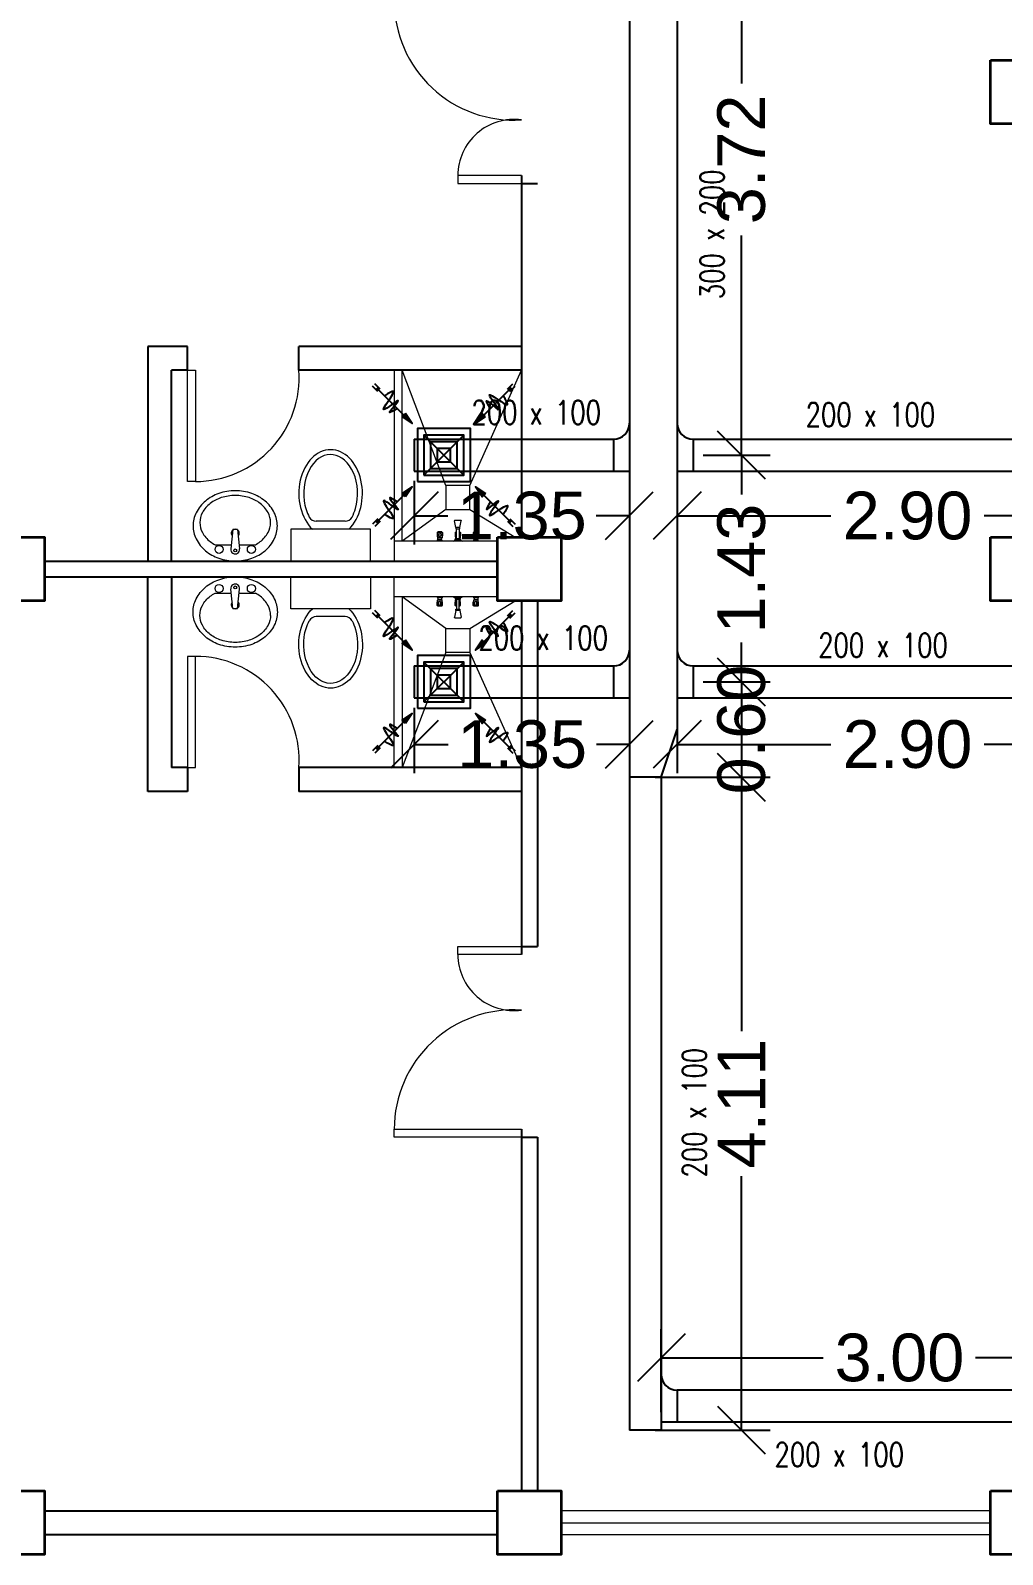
# Model space of a CAD drawing. Header units: millimetres. Extents: x 3 to 434, y 1 to 233.
# Drawn here: x 259.25 to 265.36, y 98.31 to 107.9 of the extents above; entities that cross this region are included whole.
import ezdxf

# ---------------------------------------------------------------- set-up
doc = ezdxf.new("R2010")
doc.units = ezdxf.units.MM
doc.header["$MEASUREMENT"] = 0
for name, color, linetype in [('AIR', 7, 'Continuous'), ('AIR-00', 8, 'Continuous'), ('AIR-03', 30, 'Continuous'), ('dimen', 7, 'Continuous'), ('ducting label', 7, 'Continuous'), ('exhaust', 1, 'Continuous')]:
    doc.layers.add(name, color=color, linetype=linetype)
doc.styles.add('Arch-Dim', font='simplex.shx', dxfattribs={"width": 0.75})
doc.styles.get("Standard").update_dxf_attribs({"font": 'arial.ttf'})
doc.dimstyles.new('Copy of dimension', dxfattribs={"dimtxt": 0.3, "dimasz": 0.3, "dimexe": 0.18, "dimexo": 0.0625, "dimgap": 0.09, "dimtad": 0, "dimzin": 0, "dimdsep": 46, "dimtxsty": 'Standard', "dimblk": 'OBLIQUE', "dimcen": 0.09, "dimclrd": 256, "dimclre": 256, "dimclrt": 256, "dimadec": 0, "dimazin": 0, "dimtfac": 1, "dimtofl": 0, "dimtmove": 0, "dimatfit": 3, "dimldrblk": 'OBLIQUE', "dimfxl": 1, "dimtolj": 1, "dimtzin": 0, "dimarcsym": 0})

# ---------------------------------------------------------------- blocks, each defined once
blk = doc.blocks.new('GRILL-C-IN')
at = {"layer": 'AIR-00', "ltscale": 3}
for p, q in [((-0.623, 0.601), (-0.674, 0.651)), ((-0.601, 0.623), (-0.651, 0.674)), ((-0.637, 0.637), (-0.3, 0.3)), ((0.637, 0.637), (0.3, 0.3)), ((0.601, 0.623), (0.651, 0.674)), ((0.623, 0.601), (0.674, 0.651)), ((-0.637, -0.637), (-0.3, -0.3)), ((0.637, -0.637), (0.3, -0.3)), ((-0.623, -0.601), (-0.674, -0.651)), ((-0.601, -0.623), (-0.651, -0.674)), ((0.601, -0.623), (0.651, -0.674)), ((0.623, -0.601), (0.674, -0.651))]:
    blk.add_line(p, q, dxfattribs=at)
at = {"layer": 'AIR-00', "color": 50}
for p, q in [((-0.188, 0.187), (0.187, -0.188)), ((0.187, 0.187), (-0.188, -0.188))]:
    blk.add_line(p, q, dxfattribs=at)
at = {"layer": 'AIR-00', "ltscale": 3}
for points in [[(-0.362, 0.393), (-0.393, 0.362), (-0.3, 0.3)], [(0.393, 0.362), (0.362, 0.393), (0.3, 0.3)], [(-0.362, -0.393), (-0.393, -0.362), (-0.3, -0.3)], [(0.393, -0.362), (0.362, -0.393), (0.3, -0.3)]]:
    blk.add_lwpolyline(points, close=True, dxfattribs=at)
at = {"layer": 'AIR-00', "color": 50}
for points in [[(-0.188, -0.188), (0.187, -0.188), (0.187, 0.187), (-0.188, 0.187)], [(-0.125, -0.125), (0.125, -0.125), (0.125, 0.125), (-0.125, 0.125)], [(-0.062, -0.062), (0.062, -0.062), (0.062, 0.062), (-0.062, 0.062)]]:
    blk.add_lwpolyline(points, close=True, dxfattribs=at)
at = {"layer": 'AIR-00', "ltscale": 3}
for points in [[(-0.441, 0.441), (-0.512, 0.404), (-0.432, 0.514), (-0.568, 0.43), (-0.477, 0.6), (-0.561, 0.561)], [(0.441, 0.441), (0.404, 0.512), (0.514, 0.432), (0.43, 0.568), (0.6, 0.477), (0.561, 0.561)], [(-0.441, -0.441), (-0.512, -0.404), (-0.432, -0.514), (-0.568, -0.43), (-0.477, -0.6), (-0.561, -0.561)], [(0.441, -0.441), (0.404, -0.512), (0.514, -0.432), (0.43, -0.568), (0.6, -0.477), (0.561, -0.561)]]:
    blk.add_spline(points, degree=3, dxfattribs=at)
for points in [[(-0.3, 0.3), (-0.362, 0.393), (-0.393, 0.362)], [(0.3, 0.3), (0.393, 0.362), (0.362, 0.393)], [(-0.3, -0.3), (-0.362, -0.393), (-0.393, -0.362)], [(0.3, -0.3), (0.393, -0.362), (0.362, -0.393)]]:
    blk.add_solid(points, dxfattribs=at)
at = {"layer": 'AIR-03', "color": 6}
blk.add_lwpolyline([(-0.25, -0.25), (0.25, -0.25), (0.25, 0.25), (-0.25, 0.25)], close=True, dxfattribs=at)
blk = doc.blocks.new('_Oblique')
at = {"color": 0, "linetype": 'ByBlock', "lineweight": -2}
blk.add_line((-0.5, -0.5), (0.5, 0.5), dxfattribs=at)
blk = doc.blocks.new('*D62')
at = {"layer": 'Defpoints', "color": 0, "transparency": 16777216}
for p in [(263.1655, 108.9511), (263.4155, 105.2303), (263.7194, 105.2303)]:
    blk.add_point(p, dxfattribs=at)
at = {"layer": 'dimen', "lineweight": -2, "transparency": 16777216}
for p, q in [((263.228, 108.9511), (263.8994, 108.9511)), ((263.7194, 108.9511), (263.7194, 107.5687)), ((263.7194, 105.2303), (263.7194, 106.6127)), ((263.478, 105.2303), (263.8994, 105.2303))]:
    blk.add_line(p, q, dxfattribs=at)
at = {"layer": 'dimen', "lineweight": -2, "transparency": 16777216, "xscale": 0.3, "yscale": 0.3, "zscale": 0.3}
for p, rotation in [((263.7194, 108.9511), 90), ((263.7194, 105.2303), 270)]:
    blk.add_blockref('_Oblique', p, dxfattribs=dict(at, rotation=rotation))
at = {"layer": 'dimen', "transparency": 16777216, "insert": (263.7194, 107.0907), "char_height": 0.3, "attachment_point": 5, "rotation": 90}
blk.add_mtext('\\A1;3.72', dxfattribs=at)
blk = doc.blocks.new('*D63')
at = {"layer": 'Defpoints', "color": 0, "transparency": 16777216}
for p in [(263.4155, 105.2303), (263.4155, 103.8039), (263.7194, 103.8039)]:
    blk.add_point(p, dxfattribs=at)
at = {"layer": 'dimen', "lineweight": -2, "transparency": 16777216}
for p, q in [((263.478, 105.2303), (263.8994, 105.2303)), ((263.7194, 105.2303), (263.7194, 104.9826)), ((263.7194, 103.8039), (263.7194, 104.0516)), ((263.478, 103.8039), (263.8994, 103.8039))]:
    blk.add_line(p, q, dxfattribs=at)
at = {"layer": 'dimen', "lineweight": -2, "transparency": 16777216, "xscale": 0.3, "yscale": 0.3, "zscale": 0.3}
for p, rotation in [((263.7194, 105.2303), 90), ((263.7194, 103.8039), 270)]:
    blk.add_blockref('_Oblique', p, dxfattribs=dict(at, rotation=rotation))
at = {"layer": 'dimen', "transparency": 16777216, "insert": (263.7194, 104.5171), "char_height": 0.3, "attachment_point": 5, "rotation": 90}
blk.add_mtext('\\A1;1.43', dxfattribs=at)
blk = doc.blocks.new('*D64')
at = {"layer": 'Defpoints', "color": 0, "transparency": 16777216}
for p in [(261.6621, 105.1303), (263.0155, 105.1303), (261.6621, 104.8484)]:
    blk.add_point(p, dxfattribs=at)
at = {"layer": 'dimen', "lineweight": -2, "transparency": 16777216}
for p, q in [((261.6621, 105.0678), (261.6621, 104.6684)), ((263.0155, 105.0678), (263.0155, 104.6684)), ((261.6621, 104.8484), (261.8722, 104.8484)), ((263.0155, 104.8484), (262.8054, 104.8484))]:
    blk.add_line(p, q, dxfattribs=at)
at = {"layer": 'dimen', "lineweight": -2, "transparency": 16777216, "xscale": 0.3, "yscale": 0.3, "zscale": 0.3, "rotation": 180}
blk.add_blockref('_Oblique', (261.6621, 104.8484), dxfattribs=at)
at = {"layer": 'dimen', "lineweight": -2, "transparency": 16777216, "xscale": 0.3, "yscale": 0.3, "zscale": 0.3}
blk.add_blockref('_Oblique', (263.0155, 104.8484), dxfattribs=at)
at = {"layer": 'dimen', "transparency": 16777216, "insert": (262.3388, 104.8484), "char_height": 0.3, "attachment_point": 5}
blk.add_mtext('\\A1;1.35', dxfattribs=at)
blk = doc.blocks.new('*D65')
at = {"layer": 'Defpoints', "color": 0, "transparency": 16777216}
for p in [(261.6621, 103.7039), (263.0155, 103.7039), (261.6621, 103.4105)]:
    blk.add_point(p, dxfattribs=at)
at = {"layer": 'dimen', "lineweight": -2, "transparency": 16777216}
for p, q in [((261.6621, 103.6414), (261.6621, 103.2305)), ((263.0155, 103.6414), (263.0155, 103.2305)), ((261.6621, 103.4105), (261.8743, 103.4105)), ((263.0155, 103.4105), (262.8075, 103.4105))]:
    blk.add_line(p, q, dxfattribs=at)
at = {"layer": 'dimen', "lineweight": -2, "transparency": 16777216, "xscale": 0.3, "yscale": 0.3, "zscale": 0.3, "rotation": 180}
blk.add_blockref('_Oblique', (261.6621, 103.4105), dxfattribs=at)
at = {"layer": 'dimen', "lineweight": -2, "transparency": 16777216, "xscale": 0.3, "yscale": 0.3, "zscale": 0.3}
blk.add_blockref('_Oblique', (263.0155, 103.4105), dxfattribs=at)
at = {"layer": 'dimen', "transparency": 16777216, "insert": (262.3409, 103.4105), "char_height": 0.3, "attachment_point": 5}
blk.add_mtext('\\A1;1.35', dxfattribs=at)
blk = doc.blocks.new('*D66')
at = {"layer": 'Defpoints', "color": 0, "transparency": 16777216}
for p in [(263.3155, 105.1303), (266.2133, 105.1303), (266.2133, 104.8484)]:
    blk.add_point(p, dxfattribs=at)
at = {"layer": 'dimen', "lineweight": -2, "transparency": 16777216}
for p, q in [((263.3155, 105.0678), (263.3155, 104.6684)), ((266.2133, 105.0678), (266.2133, 104.6684)), ((263.3155, 104.8484), (264.2827, 104.8484)), ((266.2133, 104.8484), (265.246, 104.8484))]:
    blk.add_line(p, q, dxfattribs=at)
at = {"layer": 'dimen', "lineweight": -2, "transparency": 16777216, "xscale": 0.3, "yscale": 0.3, "zscale": 0.3, "rotation": 180}
blk.add_blockref('_Oblique', (263.3155, 104.8484), dxfattribs=at)
at = {"layer": 'dimen', "lineweight": -2, "transparency": 16777216, "xscale": 0.3, "yscale": 0.3, "zscale": 0.3}
blk.add_blockref('_Oblique', (266.2133, 104.8484), dxfattribs=at)
at = {"layer": 'dimen', "transparency": 16777216, "insert": (264.7644, 104.8484), "char_height": 0.3, "attachment_point": 5}
blk.add_mtext('\\A1;2.90', dxfattribs=at)
blk = doc.blocks.new('*D67')
at = {"layer": 'Defpoints', "color": 0, "transparency": 16777216}
for p in [(263.3155, 103.7039), (266.2133, 103.7039), (266.2133, 103.4105)]:
    blk.add_point(p, dxfattribs=at)
at = {"layer": 'dimen', "lineweight": -2, "transparency": 16777216}
for p, q in [((263.3155, 103.6414), (263.3155, 103.2305)), ((266.2133, 103.6414), (266.2133, 103.2305)), ((263.3155, 103.4105), (264.2827, 103.4105)), ((266.2133, 103.4105), (265.246, 103.4105))]:
    blk.add_line(p, q, dxfattribs=at)
at = {"layer": 'dimen', "lineweight": -2, "transparency": 16777216, "xscale": 0.3, "yscale": 0.3, "zscale": 0.3, "rotation": 180}
blk.add_blockref('_Oblique', (263.3155, 103.4105), dxfattribs=at)
at = {"layer": 'dimen', "lineweight": -2, "transparency": 16777216, "xscale": 0.3, "yscale": 0.3, "zscale": 0.3}
blk.add_blockref('_Oblique', (266.2133, 103.4105), dxfattribs=at)
at = {"layer": 'dimen', "transparency": 16777216, "insert": (264.7644, 103.4105), "char_height": 0.3, "attachment_point": 5}
blk.add_mtext('\\A1;2.90', dxfattribs=at)
blk = doc.blocks.new('*D68')
at = {"layer": 'Defpoints', "color": 0, "transparency": 16777216}
for p in [(263.4155, 103.8039), (263.1155, 103.2039), (263.7194, 103.2039)]:
    blk.add_point(p, dxfattribs=at)
at = {"layer": 'dimen', "lineweight": -2, "transparency": 16777216}
for p, q in [((263.478, 103.8039), (263.8994, 103.8039)), ((263.7194, 103.8039), (263.7194, 103.2039)), ((263.178, 103.2039), (263.8994, 103.2039))]:
    blk.add_line(p, q, dxfattribs=at)
at = {"layer": 'dimen', "lineweight": -2, "transparency": 16777216, "xscale": 0.3, "yscale": 0.3, "zscale": 0.3}
for p, rotation in [((263.7194, 103.8039), 90), ((263.7194, 103.2039), 270)]:
    blk.add_blockref('_Oblique', p, dxfattribs=dict(at, rotation=rotation))
at = {"layer": 'dimen', "transparency": 16777216, "insert": (263.7194, 103.5039), "char_height": 0.3, "attachment_point": 5, "rotation": 90}
blk.add_mtext('\\A1;0.60', dxfattribs=at)
blk = doc.blocks.new('*D69')
at = {"layer": 'Defpoints', "color": 0, "transparency": 16777216}
for p in [(263.1155, 103.2039), (263.1155, 99.0968), (263.7194, 99.0968)]:
    blk.add_point(p, dxfattribs=at)
at = {"layer": 'dimen', "lineweight": -2, "transparency": 16777216}
for p, q in [((263.178, 103.2039), (263.8994, 103.2039)), ((263.7194, 103.2039), (263.7194, 101.6071)), ((263.7194, 99.0968), (263.7194, 100.6936)), ((263.178, 99.0968), (263.8994, 99.0968))]:
    blk.add_line(p, q, dxfattribs=at)
at = {"layer": 'dimen', "lineweight": -2, "transparency": 16777216, "xscale": 0.3, "yscale": 0.3, "zscale": 0.3}
for p, rotation in [((263.7194, 103.2039), 90), ((263.7194, 99.0968), 270)]:
    blk.add_blockref('_Oblique', p, dxfattribs=dict(at, rotation=rotation))
at = {"layer": 'dimen', "transparency": 16777216, "insert": (263.7194, 101.1503), "char_height": 0.3, "attachment_point": 5, "rotation": 90}
blk.add_mtext('\\A1;4.11', dxfattribs=at)
blk = doc.blocks.new('*D70')
at = {"layer": 'Defpoints', "color": 0, "transparency": 16777216}
for p in [(266.211, 99.5517), (263.2155, 99.1476), (266.211, 99.1476)]:
    blk.add_point(p, dxfattribs=at)
at = {"layer": 'dimen', "lineweight": -2, "transparency": 16777216}
for p, q in [((263.2155, 99.2101), (263.2155, 99.7317)), ((266.211, 99.2101), (266.211, 99.7317)), ((263.2155, 99.5517), (264.2342, 99.5517)), ((266.211, 99.5517), (265.1922, 99.5517))]:
    blk.add_line(p, q, dxfattribs=at)
at = {"layer": 'dimen', "lineweight": -2, "transparency": 16777216, "xscale": 0.3, "yscale": 0.3, "zscale": 0.3, "rotation": 180}
blk.add_blockref('_Oblique', (263.2155, 99.5517), dxfattribs=at)
at = {"layer": 'dimen', "lineweight": -2, "transparency": 16777216, "xscale": 0.3, "yscale": 0.3, "zscale": 0.3}
blk.add_blockref('_Oblique', (266.211, 99.5517), dxfattribs=at)
at = {"layer": 'dimen', "transparency": 16777216, "insert": (264.7132, 99.5517), "char_height": 0.3, "attachment_point": 5}
blk.add_mtext('\\A1;3.00', dxfattribs=at)

msp = doc.modelspace()

# ---------------------------------------------------------------- linework, layer by layer
at = {"color": 8, "lineweight": 25}
for p, q in [((262.3363, 106.9891), (262.3363, 104.7141)), ((262.3363, 106.9391), (262.4363, 106.9391)), ((259.9863, 105.9141), (259.9863, 104.5641)), ((260.9363, 105.7641), (260.9363, 105.9141)), ((259.3363, 104.5641), (262.1863, 104.5641)), ((259.3363, 104.4641), (262.1863, 104.4641)), ((259.9863, 103.1141), (259.9863, 104.4641)), ((262.3363, 104.3141), (262.3363, 102.0891)), ((262.4363, 104.3141), (262.4363, 102.1391)), ((262.3363, 102.1391), (262.4363, 102.1391)), ((262.3363, 100.9891), (262.3363, 98.7141)), ((262.3363, 100.9391), (262.4363, 100.9391)), ((262.4363, 100.9391), (262.4363, 98.7141)), ((259.3363, 98.5891), (262.1863, 98.5891)), ((259.3363, 98.4391), (262.1863, 98.4391))]:
    msp.add_line(p, q, dxfattribs=at)
at = {"color": 8, "lineweight": 25, "ltscale": 0.3}
for p, q in [((260.2363, 105.9141), (259.9863, 105.9141)), ((260.2363, 105.7641), (260.2363, 105.9141)), ((262.3363, 105.9141), (260.9363, 105.9141)), ((260.2363, 105.7641), (260.1363, 105.7641)), ((260.1363, 104.5641), (260.1363, 105.7641)), ((262.3363, 105.7641), (260.9363, 105.7641)), ((260.1363, 104.4641), (260.1363, 103.2641)), ((260.2363, 103.2641), (260.1363, 103.2641)), ((260.2363, 103.2641), (260.2363, 103.1141)), ((262.3363, 103.2641), (260.9363, 103.2641)), ((260.9363, 103.2641), (260.9363, 103.1141)), ((260.2363, 103.1141), (259.9863, 103.1141)), ((262.3363, 103.1141), (260.9363, 103.1141))]:
    msp.add_line(p, q, dxfattribs=at)
at = {"color": 8, "lineweight": 9, "ltscale": 0.3}
for p, q in [((261.8613, 105.0391), (261.5863, 105.7641)), ((262.0113, 105.0391), (262.3363, 105.7641)), ((261.8613, 104.8891), (261.5863, 104.6891)), ((262.0113, 104.8891), (262.2957, 104.7141)), ((261.8613, 104.1391), (261.5863, 104.3391)), ((262.0113, 104.1391), (262.2957, 104.3141)), ((261.8613, 103.9891), (261.5863, 103.2641)), ((262.0113, 103.9891), (262.3363, 103.2641))]:
    msp.add_line(p, q, dxfattribs=at)
at = {"color": 8, "lineweight": 9}
for p, q in [((261.2269, 104.8141), (261.0459, 104.8141)), ((261.924, 104.7745), (261.9154, 104.8164)), ((261.9169, 104.821), (261.9557, 104.821)), ((261.9486, 104.7745), (261.9572, 104.8164)), ((260.5218, 104.762), (260.5084, 104.6401)), ((260.5508, 104.762), (260.5641, 104.6401)), ((260.8863, 104.7641), (260.8863, 104.5641)), ((261.3863, 104.7641), (260.8863, 104.7641)), ((261.3863, 104.5641), (261.3863, 104.7641)), ((261.8056, 104.6899), (261.809, 104.6967)), ((261.8096, 104.7463), (261.806, 104.7444)), ((261.806, 104.7444), (261.806, 104.7224)), ((261.8393, 104.7444), (261.806, 104.7444)), ((261.806, 104.7224), (261.8082, 104.7184)), ((261.8086, 104.7166), (261.8086, 104.7107)), ((261.8367, 104.7107), (261.8086, 104.7107)), ((261.8086, 104.7107), (261.8094, 104.7084)), ((261.8363, 104.6967), (261.809, 104.6967)), ((261.8094, 104.7224), (261.8168, 104.7224)), ((261.8359, 104.7084), (261.8094, 104.7084)), ((261.8096, 104.7478), (261.8096, 104.7463)), ((261.8357, 104.7478), (261.8096, 104.7478)), ((261.8357, 104.7463), (261.8096, 104.7463)), ((261.8096, 104.7356), (261.8096, 104.7234)), ((261.8113, 104.6967), (261.8113, 104.7084)), ((261.8166, 104.7357), (261.8166, 104.7236)), ((261.8359, 104.7224), (261.8285, 104.7224)), ((261.8287, 104.7357), (261.8287, 104.7236)), ((261.834, 104.6967), (261.834, 104.7084)), ((261.8357, 104.7478), (261.8357, 104.7463)), ((261.8357, 104.7463), (261.8393, 104.7444)), ((261.8357, 104.7356), (261.8357, 104.7234)), ((261.8367, 104.7107), (261.8359, 104.7084)), ((261.8397, 104.6899), (261.8363, 104.6967)), ((261.8367, 104.7166), (261.8367, 104.7107)), ((261.8393, 104.7224), (261.8371, 104.7184)), ((261.8393, 104.7444), (261.8393, 104.7224)), ((261.9189, 104.7045), (261.9537, 104.7045)), ((261.9189, 104.6949), (261.9189, 104.7045)), ((261.9232, 104.7463), (261.9196, 104.7444)), ((261.9287, 104.7444), (261.9196, 104.7444)), ((261.9196, 104.7444), (261.9196, 104.7224)), ((261.9196, 104.7224), (261.9218, 104.7183)), ((261.9223, 104.7166), (261.9223, 104.7107)), ((261.9287, 104.7107), (261.9223, 104.7107)), ((261.9223, 104.7107), (261.923, 104.7084)), ((261.9287, 104.7084), (261.923, 104.7084)), ((261.9231, 104.7224), (261.9287, 104.7224)), ((261.9287, 104.7478), (261.9232, 104.7478)), ((261.9232, 104.7478), (261.9232, 104.7463)), ((261.9287, 104.7463), (261.9232, 104.7463)), ((261.9232, 104.7356), (261.9232, 104.7234)), ((261.9486, 104.7745), (261.924, 104.7745)), ((261.924, 104.7745), (261.924, 104.7669)), ((261.9486, 104.7745), (261.924, 104.7745)), ((261.924, 104.7669), (261.9486, 104.7669)), ((261.9249, 104.7045), (261.9249, 104.7084)), ((261.9287, 104.7045), (261.9287, 104.7669)), ((261.9439, 104.7045), (261.9287, 104.7045)), ((261.9439, 104.7669), (261.9439, 104.7045)), ((261.9494, 104.7478), (261.9439, 104.7478)), ((261.9494, 104.7463), (261.9439, 104.7463)), ((261.953, 104.7444), (261.9439, 104.7444)), ((261.9495, 104.7224), (261.9439, 104.7224)), ((261.9503, 104.7107), (261.9439, 104.7107)), ((261.9495, 104.7084), (261.9439, 104.7084)), ((261.9476, 104.7045), (261.9476, 104.7084)), ((261.9486, 104.7669), (261.9486, 104.7745)), ((261.9494, 104.7478), (261.9494, 104.7463)), ((261.9494, 104.7463), (261.953, 104.7444)), ((261.9494, 104.7356), (261.9494, 104.7234)), ((261.9503, 104.7107), (261.9495, 104.7084)), ((261.9503, 104.7165), (261.9503, 104.7107)), ((261.953, 104.7224), (261.9508, 104.7183)), ((261.953, 104.7444), (261.953, 104.7224)), ((261.9537, 104.7045), (261.9537, 104.6949)), ((262.0329, 104.6898), (262.0363, 104.6967)), ((262.0369, 104.7463), (262.0333, 104.7444)), ((262.0666, 104.7444), (262.0333, 104.7444)), ((262.0333, 104.7444), (262.0333, 104.7224)), ((262.0333, 104.7224), (262.0355, 104.7183)), ((262.0359, 104.7165), (262.0359, 104.7107)), ((262.0359, 104.7107), (262.0367, 104.7084)), ((262.0639, 104.7107), (262.0359, 104.7107)), ((262.0636, 104.6967), (262.0363, 104.6967)), ((262.0367, 104.7224), (262.044, 104.7224)), ((262.0632, 104.7084), (262.0367, 104.7084)), ((262.0368, 104.7356), (262.0368, 104.7234)), ((262.063, 104.7478), (262.0369, 104.7478)), ((262.0369, 104.7478), (262.0369, 104.7463)), ((262.063, 104.7463), (262.0369, 104.7463)), ((262.0386, 104.6967), (262.0386, 104.7084)), ((262.0439, 104.7357), (262.0439, 104.7235)), ((262.0631, 104.7224), (262.0558, 104.7224)), ((262.056, 104.7357), (262.056, 104.7235)), ((262.0613, 104.6967), (262.0613, 104.7084)), ((262.063, 104.7478), (262.063, 104.7463)), ((262.063, 104.7463), (262.0666, 104.7444)), ((262.063, 104.7356), (262.063, 104.7234)), ((262.0639, 104.7107), (262.0632, 104.7084)), ((262.067, 104.6898), (262.0636, 104.6967)), ((262.0639, 104.7165), (262.0639, 104.7107)), ((262.0666, 104.7224), (262.0644, 104.7183)), ((262.0666, 104.7444), (262.0666, 104.7224)), ((260.5607, 104.6661), (260.6629, 104.6661)), ((262.1863, 104.6891), (261.5363, 104.6891)), ((261.8056, 104.6899), (261.8056, 104.6891)), ((261.8397, 104.6899), (261.8056, 104.6899)), ((261.8397, 104.6891), (261.8056, 104.6891)), ((261.8397, 104.6899), (261.8397, 104.6891)), ((261.9073, 104.6891), (261.9189, 104.6949)), ((261.9652, 104.6891), (261.9073, 104.6891)), ((261.9189, 104.6949), (261.9537, 104.6949)), ((261.9537, 104.6949), (261.9189, 104.6949)), ((261.9537, 104.6949), (261.9652, 104.6891)), ((262.067, 104.6898), (262.0329, 104.6898)), ((262.0329, 104.6898), (262.0329, 104.6891)), ((262.067, 104.6891), (262.0329, 104.6891)), ((262.067, 104.6898), (262.067, 104.6891)), ((260.8863, 104.5641), (261.3863, 104.5641)), ((260.8863, 104.2641), (260.8863, 104.4641)), ((260.8863, 104.4641), (261.3863, 104.4641)), ((261.3863, 104.4641), (261.3863, 104.2641)), ((260.5218, 104.2662), (260.5084, 104.388)), ((260.5508, 104.2662), (260.5641, 104.388)), ((260.5607, 104.3621), (260.6629, 104.3621)), ((262.1863, 104.3391), (261.5363, 104.3391)), ((261.8056, 104.3383), (261.8056, 104.3391)), ((261.8397, 104.3391), (261.8056, 104.3391)), ((261.8056, 104.3383), (261.809, 104.3315)), ((261.8397, 104.3383), (261.8056, 104.3383)), ((261.8086, 104.3175), (261.8094, 104.3198)), ((261.8086, 104.3116), (261.8086, 104.3175)), ((261.8367, 104.3175), (261.8086, 104.3175)), ((261.8363, 104.3315), (261.809, 104.3315)), ((261.8359, 104.3198), (261.8094, 104.3198)), ((261.8113, 104.3315), (261.8113, 104.3198)), ((261.834, 104.3315), (261.834, 104.3198)), ((261.8367, 104.3175), (261.8359, 104.3198)), ((261.8397, 104.3383), (261.8363, 104.3315)), ((261.8367, 104.3116), (261.8367, 104.3175)), ((261.8397, 104.3383), (261.8397, 104.3391)), ((261.9073, 104.3391), (261.9189, 104.3333)), ((261.9652, 104.3391), (261.9073, 104.3391)), ((261.9189, 104.3333), (261.9537, 104.3333)), ((261.9537, 104.3333), (261.9189, 104.3333)), ((261.9189, 104.3333), (261.9189, 104.3237)), ((261.9189, 104.3237), (261.9537, 104.3237)), ((261.9223, 104.3175), (261.923, 104.3198)), ((261.9287, 104.3175), (261.9223, 104.3175)), ((261.9223, 104.3116), (261.9223, 104.3175)), ((261.9287, 104.3198), (261.923, 104.3198)), ((261.9249, 104.3237), (261.9249, 104.3198)), ((261.9287, 104.3237), (261.9287, 104.2613)), ((261.9439, 104.3237), (261.9287, 104.3237)), ((261.9439, 104.2613), (261.9439, 104.3237)), ((261.9495, 104.3198), (261.9439, 104.3198)), ((261.9503, 104.3175), (261.9439, 104.3175)), ((261.9476, 104.3237), (261.9476, 104.3198)), ((261.9503, 104.3175), (261.9495, 104.3198)), ((261.9503, 104.3116), (261.9503, 104.3175)), ((261.9537, 104.3333), (261.9652, 104.3391)), ((261.9537, 104.3237), (261.9537, 104.3333)), ((262.067, 104.3391), (262.0329, 104.3391)), ((262.0329, 104.3383), (262.0329, 104.3391)), ((262.067, 104.3384), (262.0329, 104.3383)), ((262.0329, 104.3383), (262.0363, 104.3315)), ((262.0359, 104.3175), (262.0367, 104.3198)), ((262.0639, 104.3175), (262.0359, 104.3175)), ((262.0359, 104.3117), (262.0359, 104.3175)), ((262.0636, 104.3315), (262.0363, 104.3315)), ((262.0632, 104.3198), (262.0367, 104.3198)), ((262.0386, 104.3315), (262.0386, 104.3198)), ((262.0613, 104.3315), (262.0613, 104.3198)), ((262.0639, 104.3175), (262.0632, 104.3198)), ((262.067, 104.3384), (262.0636, 104.3315)), ((262.0639, 104.3117), (262.0639, 104.3175)), ((262.067, 104.3384), (262.067, 104.3391)), ((261.3863, 104.2641), (260.8863, 104.2641)), ((261.806, 104.3057), (261.8082, 104.3098)), ((261.806, 104.2838), (261.806, 104.3057)), ((261.8096, 104.2819), (261.806, 104.2838)), ((261.8393, 104.2838), (261.806, 104.2838)), ((261.8094, 104.3057), (261.8168, 104.3057)), ((261.8096, 104.2926), (261.8096, 104.3047)), ((261.8096, 104.2804), (261.8096, 104.2819)), ((261.8357, 104.2819), (261.8096, 104.2819)), ((261.8357, 104.2804), (261.8096, 104.2804)), ((261.8166, 104.2925), (261.8166, 104.3046)), ((261.8359, 104.3057), (261.8285, 104.3057)), ((261.8287, 104.2925), (261.8287, 104.3046)), ((261.8357, 104.2926), (261.8357, 104.3047)), ((261.8357, 104.2819), (261.8393, 104.2838)), ((261.8357, 104.2804), (261.8357, 104.2819)), ((261.8393, 104.3057), (261.8371, 104.3098)), ((261.8393, 104.2838), (261.8393, 104.3057)), ((261.924, 104.2537), (261.9154, 104.2118)), ((261.9196, 104.3058), (261.9218, 104.3098)), ((261.9196, 104.2838), (261.9196, 104.3058)), ((261.9287, 104.2838), (261.9196, 104.2838)), ((261.9232, 104.2819), (261.9196, 104.2838)), ((261.9231, 104.3058), (261.9287, 104.3058)), ((261.9232, 104.2926), (261.9232, 104.3048)), ((261.9287, 104.2819), (261.9232, 104.2819)), ((261.9232, 104.2804), (261.9232, 104.2819)), ((261.9287, 104.2804), (261.9232, 104.2804)), ((261.924, 104.2537), (261.924, 104.2613)), ((261.924, 104.2613), (261.9486, 104.2613)), ((261.9486, 104.2537), (261.924, 104.2537)), ((261.9486, 104.2537), (261.924, 104.2537)), ((261.9495, 104.3058), (261.9439, 104.3058)), ((261.953, 104.2838), (261.9439, 104.2838)), ((261.9494, 104.2819), (261.9439, 104.2819)), ((261.9494, 104.2804), (261.9439, 104.2804)), ((261.9486, 104.2613), (261.9486, 104.2537)), ((261.9486, 104.2537), (261.9572, 104.2118)), ((261.9494, 104.2926), (261.9494, 104.3048)), ((261.9494, 104.2819), (261.953, 104.2838)), ((261.9494, 104.2804), (261.9494, 104.2819)), ((261.953, 104.3058), (261.9508, 104.3098)), ((261.953, 104.2838), (261.953, 104.3058)), ((262.0333, 104.3058), (262.0355, 104.3099)), ((262.0333, 104.2838), (262.0333, 104.3058)), ((262.0666, 104.2838), (262.0333, 104.2838)), ((262.0369, 104.2819), (262.0333, 104.2838)), ((262.0367, 104.3058), (262.044, 104.3058)), ((262.0368, 104.2926), (262.0368, 104.3048)), ((262.063, 104.2819), (262.0369, 104.2819)), ((262.0369, 104.2804), (262.0369, 104.2819)), ((262.063, 104.2804), (262.0369, 104.2804)), ((262.0439, 104.2925), (262.0439, 104.3047)), ((262.0631, 104.3058), (262.0558, 104.3058)), ((262.056, 104.2925), (262.056, 104.3047)), ((262.063, 104.2926), (262.063, 104.3048)), ((262.063, 104.2819), (262.0666, 104.2838)), ((262.063, 104.2804), (262.063, 104.2819)), ((262.0666, 104.3058), (262.0644, 104.3099)), ((262.0666, 104.2838), (262.0666, 104.3058)), ((261.2269, 104.2141), (261.0459, 104.2141)), ((261.9169, 104.2072), (261.9557, 104.2072)), ((265.2863, 98.5891), (262.5863, 98.5891)), ((262.5863, 98.5141), (265.2863, 98.5141)), ((262.5863, 98.4391), (265.2863, 98.4391))]:
    msp.add_line(p, q, dxfattribs=at)
at = {"color": 8, "lineweight": 35}
for points in [[(265.2863, 107.7141), (265.6863, 107.7141), (265.6863, 107.3141), (265.2863, 107.3141)], [(258.9363, 104.7141), (259.3363, 104.7141), (259.3363, 104.3141), (258.9363, 104.3141)], [(262.1863, 104.7141), (262.5863, 104.7141), (262.5863, 104.3141), (262.1863, 104.3141)], [(265.2863, 104.7141), (265.6863, 104.7141), (265.6863, 104.3141), (265.2863, 104.3141)], [(258.9363, 98.7141), (259.3363, 98.7141), (259.3363, 98.3141), (258.9363, 98.3141)], [(262.1863, 98.7141), (262.5863, 98.7141), (262.5863, 98.3141), (262.1863, 98.3141)], [(265.2863, 98.7141), (265.6863, 98.7141), (265.6863, 98.3141), (265.2863, 98.3141)]]:
    msp.add_lwpolyline(points, close=True, dxfattribs=at)
at = {"color": 8, "lineweight": 13, "ltscale": 0.03}
for points in [[(262.3363, 106.9391), (262.3363, 106.9891), (261.9363, 106.9891), (261.9363, 106.9391)], [(260.2363, 105.7641), (260.2863, 105.7641), (260.2863, 105.0641), (260.2363, 105.0641)], [(260.2363, 103.2641), (260.2863, 103.2641), (260.2863, 103.9641), (260.2363, 103.9641)], [(262.3363, 102.1391), (262.3363, 102.0891), (261.9363, 102.0891), (261.9363, 102.1391)], [(262.3363, 100.9891), (262.3363, 100.9391), (261.5363, 100.9391), (261.5363, 100.9891)]]:
    msp.add_lwpolyline(points, close=True, dxfattribs=at)
at = {"color": 8, "lineweight": 9, "ltscale": 0.3}
for points in [[(261.5863, 104.6891), (261.5863, 105.7641), (261.5363, 105.7641), (261.5363, 104.5641), (261.5363, 104.5641)], [(261.5863, 104.3391), (261.5863, 103.2641), (261.5363, 103.2641), (261.5363, 104.4641), (261.5363, 104.4641)]]:
    msp.add_lwpolyline(points, dxfattribs=at)
at = {"color": 8, "lineweight": 9}
for points in [[(260.8013, 104.7851, 0.11576), (260.7819, 104.8676, 0.104047), (260.7237, 104.9414, 0.090875), (260.6398, 104.9887, 0.083344), (260.5363, 105.0061, 0.083344), (260.4328, 104.9887, 0.090875), (260.3489, 104.9414, 0.104047), (260.2906, 104.8676, 0.11576), (260.2713, 104.7851, 0.11576), (260.2906, 104.7026, 0.104047), (260.3489, 104.6288, 0.090875), (260.4328, 104.5815, 0.083344), (260.5363, 104.5641, 0.083344), (260.6398, 104.5815, 0.090875), (260.7237, 104.6288, 0.104047), (260.7819, 104.7026, 0.11576)], [(260.8013, 104.2431, -0.11576), (260.7819, 104.1606, -0.104047), (260.7237, 104.0868, -0.090875), (260.6398, 104.0395, -0.083344), (260.5363, 104.0221, -0.083344), (260.4328, 104.0395, -0.090875), (260.3489, 104.0868, -0.104047), (260.2906, 104.1606, -0.11576), (260.2713, 104.2431, -0.11576), (260.2906, 104.3256, -0.104047), (260.3489, 104.3994, -0.090875), (260.4328, 104.4467, -0.083344), (260.5363, 104.4641, -0.083344), (260.6398, 104.4467, -0.090875), (260.7237, 104.3994, -0.104047), (260.7819, 104.3256, -0.11576)]]:
    msp.add_lwpolyline(points, format="xyb", close=True, dxfattribs=at)
at = {"color": 8, "lineweight": 9, "ltscale": 0.03}
for points in [[(261.8613, 104.8891), (262.0113, 104.8891), (262.0113, 105.0391), (261.8613, 105.0391)], [(261.8613, 104.1391), (262.0113, 104.1391), (262.0113, 103.9891), (261.8613, 103.9891)]]:
    msp.add_lwpolyline(points, close=True, dxfattribs=at)
at = {"color": 8, "lineweight": 9}
for points in [[(260.7588, 104.8061, 0.124838), (260.7429, 104.8687, 0.105788), (260.6936, 104.9263, 0.086697), (260.6239, 104.9626, 0.076776), (260.5363, 104.9761, 0.076776), (260.4487, 104.9626, 0.086697), (260.3789, 104.9263, 0.105788), (260.3296, 104.8687, 0.124838), (260.3138, 104.8061, 0.124838), (260.3296, 104.7435, 0.105788), (260.3789, 104.6859, 0.040067), (260.4097, 104.6661), (260.5119, 104.6661, 0.040067)], [(260.7588, 104.2221, -0.124838), (260.7429, 104.1595, -0.105788), (260.6936, 104.1019, -0.086697), (260.6239, 104.0656, -0.076776), (260.5363, 104.0521, -0.076776), (260.4487, 104.0656, -0.086697), (260.3789, 104.1019, -0.105788), (260.3296, 104.1595, -0.124838), (260.3138, 104.2221, -0.124838), (260.3296, 104.2847, -0.105788), (260.3789, 104.3423, -0.040067), (260.4097, 104.3621), (260.5119, 104.3621, -0.040067)]]:
    msp.add_lwpolyline(points, format="xyb", dxfattribs=at)
for centre, radius in [((260.4347, 104.6371), 0.0255), ((260.5363, 104.6306), 0.0095), ((260.6379, 104.6371), 0.0255), ((260.4347, 104.3911), 0.0255), ((260.6379, 104.3911), 0.0255), ((260.5363, 104.3976), 0.0095)]:
    msp.add_circle(centre, radius, dxfattribs=at)
at = {"color": 8, "lineweight": 13, "ltscale": 0.03}
for centre, radius, start, end in [((262.2878, 108.0891), 0.7516, 180, 273.69522), ((262.2894, 106.9891), 0.3531, 82.37185, 180), ((260.2863, 105.7159), 0.6518, 270, 4.24219), ((260.2863, 103.3123), 0.6518, 355.75781, 90), ((262.2894, 102.0891), 0.3531, 180, 277.62815), ((262.2878, 100.9891), 0.7516, 86.30478, 180)]:
    msp.add_arc(centre, radius, start, end, dxfattribs=at)
at = {"color": 8, "lineweight": 9}
for centre, radius, start, end in [((260.6275, 104.8061), 0.1313, 331.53644, 0), ((261.0459, 104.8641), 0.05, 208.00836, 270), ((261.2269, 104.8641), 0.05, 270, 331.84994), ((260.5363, 104.7391), 0.025, 126.30681, 221.20218), ((260.5363, 104.6683), 0.0948, 81.20259, 98.79741), ((260.5363, 104.7391), 0.025, 71.37929, 108.62071), ((260.5363, 104.7391), 0.025, 318.79782, 53.69319), ((260.5836, 104.8299), 0.1812, 307.38145, 331.53644), ((260.5363, 104.6371), 0.028, 173.75449, 6.24551), ((260.555, 104.8674), 0.2284, 298.20375, 307.38145), ((260.5363, 104.3911), 0.028, 353.75449, 186.24551), ((260.555, 104.1608), 0.2284, 52.61855, 61.79625), ((260.5836, 104.1983), 0.1812, 28.46356, 52.61855), ((260.5363, 104.2891), 0.025, 138.79782, 233.69319), ((260.5363, 104.3599), 0.0948, 261.20259, 278.79741), ((260.5363, 104.2891), 0.025, 251.37929, 288.62071), ((260.5363, 104.2891), 0.025, 306.30681, 41.20218), ((260.6275, 104.2221), 0.1313, 0, 28.46356), ((261.0459, 104.1641), 0.05, 90, 151.99164), ((261.2269, 104.1641), 0.05, 28.15006, 90)]:
    msp.add_arc(centre, radius, start, end, dxfattribs=at)
for centre, major_axis, ratio, start_param, end_param in [((261.1363, 104.9891), (0, -0.275), 0.727273, 0.612555, 5.670631), ((261.919, 104.8178), (0.00268, 0.00268), 1, 1.354119, 2.724181), ((261.7969, 104.7348), (0.00896, 0.00896), 1, 5.560378, 6.271464), ((261.7944, 104.7295), (-0.0118, 0.0118), 1, 3.273911, 3.406137), ((261.8048, 104.7166), (0.00268, 0.00268), 1, 5.497675, 5.991616), ((261.8058, 104.7234), (0.00268, 0.00268), 1, 4.870036, 5.497675), ((261.827, 104.7349), (0.00738, 0.00738), 1, 1.497691, 2.282489), ((261.8204, 104.7236), (-0.00268, 0.00268), 1, 0.785286, 1.412925), ((261.8275, 104.7287), (0.00887, 0.00887), 1, 2.983721, 3.344735), ((261.8226, 104.74), (-0.00268, 0.00268), 1, -1.497915, -0.073106), ((261.8226, 104.7214), (-0.00268, 0.00268), 1, 1.773938, 2.938226), ((261.8178, 104.7287), (0.00887, 0.00887), 1, 4.509022, 4.870036), ((261.8183, 104.7349), (-0.00738, 0.00738), 1, 4.000472, 4.78527), ((261.8249, 104.7236), (-0.00268, 0.00268), 1, 3.299239, 3.926878), ((261.8484, 104.7348), (-0.00896, 0.00896), 1, 0.011497, 0.722582), ((261.8395, 104.7234), (0.00268, 0.00268), 1, 2.356082, 2.983721), ((261.8509, 104.7295), (-0.0118, 0.0118), 1, 1.306028, 1.438253), ((261.8404, 104.7166), (0.00268, 0.00268), 1, 1.862141, 2.356082), ((261.9106, 104.7348), (-0.00896, 0.00896), 1, 3.989582, 4.700667), ((261.908, 104.7295), (0.0118, 0.0118), 1, 4.844707, 4.976933), ((261.9185, 104.7166), (-0.00268, 0.00268), 1, 3.926878, 4.42082), ((261.9194, 104.7234), (-0.00268, 0.00268), 1, 3.299239, 3.926878), ((261.962, 104.7348), (-0.00896, 0.00896), 1, 0.011497, 0.722582), ((261.9532, 104.7234), (-0.00268, 0.00268), 1, 0.785286, 1.412925), ((261.9645, 104.7295), (0.0118, 0.0118), 1, 2.876824, 3.009049), ((261.9541, 104.7165), (-0.00268, 0.00268), 1, 0.291344, 0.785286), ((262.0242, 104.7348), (0.00896, 0.00896), 1, 5.560378, 6.271464), ((262.0217, 104.7295), (-0.0118, 0.0118), 1, 3.273911, 3.406137), ((262.0321, 104.7165), (0.00268, 0.00268), 1, 5.497675, 5.991616), ((262.0331, 104.7234), (0.00268, 0.00268), 1, 4.870036, 5.497675), ((262.0543, 104.7349), (0.00738, 0.00738), 1, 1.497691, 2.282489), ((262.0476, 104.7235), (-0.00268, 0.00268), 1, 0.785286, 1.412925), ((262.0547, 104.7287), (0.00887, 0.00887), 1, 2.983721, 3.344735), ((262.0499, 104.7399), (-0.00268, 0.00268), 1, -1.497915, -0.073106), ((262.0499, 104.7214), (-0.00268, 0.00268), 1, 1.773938, 2.938226), ((262.0451, 104.7287), (0.00887, 0.00887), 1, 4.509022, 4.870036), ((262.0456, 104.7349), (-0.00738, 0.00738), 1, 4.000472, 4.78527), ((262.0522, 104.7235), (-0.00268, 0.00268), 1, 3.299239, 3.926878), ((262.0757, 104.7348), (-0.00896, 0.00896), 1, 0.011497, 0.722582), ((262.0668, 104.7234), (0.00268, 0.00268), 1, 2.356082, 2.983721), ((262.0782, 104.7295), (0.0118, 0.0118), 1, 2.876824, 3.009049), ((262.0677, 104.7165), (0.00268, 0.00268), 1, 1.862141, 2.356082), ((261.9536, 104.2104), (-0.00268, 0.00268), 1, 2.92514, 4.295202)]:
    msp.add_ellipse(centre, major_axis=major_axis, ratio=ratio, start_param=start_param, end_param=end_param, dxfattribs=at)
at = {"color": 8, "lineweight": 9, "extrusion": (-4.99074e-41, 2.88216e-41, -1)}
msp.add_ellipse((261.9536, 104.8178), major_axis=(0.00268, 0.00268), ratio=1, start_param=-0.216453, end_param=1.153609, dxfattribs=at)
at = {"color": 8, "lineweight": 9, "extrusion": (0, 0, -1)}
msp.add_ellipse((261.1363, 104.0391), major_axis=(0, 0.275), ratio=0.727273, start_param=0.612555, end_param=5.670631, dxfattribs=at)
at = {"color": 8, "lineweight": 9, "extrusion": (-4.99074e-41, -2.88216e-41, -1)}
for centre, major_axis, start_param, end_param in [((261.7969, 104.2934), (-0.00896, 0.00896), 2.418785, 3.129871), ((261.7944, 104.2987), (-0.0118, 0.0118), 1.703115, 1.83534), ((261.8048, 104.3116), (-0.00268, 0.00268), 2.356082, 2.850023), ((261.8058, 104.3047), (-0.00268, 0.00268), 1.728443, 2.356082), ((261.8204, 104.3046), (-0.00268, -0.00268), 0.785286, 1.412925), ((261.827, 104.2933), (-0.00738, -0.00738), 6.21008, 6.994878), ((261.8275, 104.2995), (-0.00887, 0.00887), -0.157871, 0.203142), ((261.8226, 104.2882), (-0.00268, 0.00268), 3.214474, 4.639283), ((261.8226, 104.3068), (-0.00268, 0.00268), 0.203142, 1.36743), ((261.8178, 104.2995), (-0.00887, -0.00887), 2.938226, 3.299239), ((261.8183, 104.2933), (-0.00738, -0.00738), 4.000472, 4.78527), ((261.8249, 104.3046), (-0.00268, -0.00268), 3.299239, 3.926878), ((261.8395, 104.3047), (-0.00268, -0.00268), 0.785286, 1.412925), ((261.8484, 104.2934), (-0.00896, 0.00896), -1.559299, -0.848214), ((261.8509, 104.2987), (-0.0118, 0.0118), -0.264769, -0.132543), ((261.8404, 104.3116), (-0.00268, 0.00268), -1.279452, -0.785511), ((261.9106, 104.2934), (-0.00896, 0.00896), 2.418785, 3.129871), ((261.908, 104.2987), (-0.0118, -0.0118), 3.273911, 3.406137), ((261.9185, 104.3116), (-0.00268, -0.00268), 3.926878, 4.42082), ((261.9194, 104.3048), (-0.00268, -0.00268), 3.299239, 3.926878), ((261.9532, 104.3048), (-0.00268, 0.00268), -0.785511, -0.157871), ((261.962, 104.2934), (-0.00896, -0.00896), 0.011497, 0.722582), ((261.9645, 104.2987), (-0.0118, -0.0118), 1.306028, 1.438253), ((261.9541, 104.3116), (-0.00268, 0.00268), -1.279452, -0.785511), ((262.0242, 104.2934), (-0.00896, -0.00896), 3.989582, 4.700667), ((262.0217, 104.2987), (-0.0118, 0.0118), 1.703115, 1.83534), ((262.0321, 104.3117), (-0.00268, -0.00268), 3.926878, 4.42082), ((262.0331, 104.3048), (-0.00268, -0.00268), 3.299239, 3.926878), ((262.0476, 104.3047), (-0.00268, -0.00268), 0.785286, 1.412925), ((262.0543, 104.2933), (-0.00738, 0.00738), 4.639283, 5.424081), ((262.0547, 104.2995), (-0.00887, -0.00887), 1.412925, 1.773938), ((262.0499, 104.2883), (-0.00268, -0.00268), 4.78527, 6.21008), ((262.0499, 104.3068), (-0.00268, 0.00268), 0.203142, 1.36743), ((262.0451, 104.2995), (-0.00887, 0.00887), 1.36743, 1.728443), ((262.0456, 104.2933), (-0.00738, -0.00738), 4.000472, 4.78527), ((262.0522, 104.3047), (-0.00268, -0.00268), 3.299239, 3.926878), ((262.0668, 104.3048), (-0.00268, 0.00268), -0.785511, -0.157871), ((262.0757, 104.2934), (-0.00896, 0.00896), -1.559299, -0.848214), ((262.0782, 104.2987), (-0.0118, 0.0118), -0.264769, -0.132543), ((262.0677, 104.3117), (-0.00268, -0.00268), 0.291344, 0.785286), ((261.919, 104.2104), (-0.00268, -0.00268), 6.066508, 7.43657)]:
    msp.add_ellipse(centre, major_axis=major_axis, ratio=1, start_param=start_param, end_param=end_param, dxfattribs=at)
at = {"color": 8, "lineweight": 9}
for points in [[(261.271, 104.8405), (261.2797, 104.8569), (261.2872, 104.875), (261.3141, 104.9661), (261.3089, 105.0534), (261.2512, 105.1849), (261.2011, 105.2263), (261.103, 105.2397), (261.0508, 105.2138), (260.9767, 105.1026), (260.9589, 105.0189), (260.9746, 104.9051), (260.986, 104.8702), (261.0017, 104.8406)], [(261.271, 104.1877), (261.2797, 104.1713), (261.2872, 104.1532), (261.3141, 104.0621), (261.3089, 103.9748), (261.2512, 103.8433), (261.2011, 103.8019), (261.103, 103.7885), (261.0508, 103.8144), (260.9767, 103.9256), (260.9589, 104.0093), (260.9746, 104.1231), (260.986, 104.158), (261.0017, 104.1876)]]:
    msp.add_open_spline(points, degree=3, knots=[0.937253, 0.937253, 0.937253, 0.937253, 1.185372, 1.185372, 2.113864, 2.113864, 3.042356, 3.042356, 3.970847, 3.970847, 4.899339, 4.899339, 5.346062, 5.346062, 5.346062, 5.346062], dxfattribs=at)
at = {"layer": 'exhaust'}
for p, q in [((263.0155, 138.2862), (263.0155, 99.0968)), ((263.3155, 108.9511), (263.3155, 103.5039)), ((261.6621, 105.3303), (262.9155, 105.3303)), ((261.6621, 105.3303), (261.6621, 105.1303)), ((262.9155, 105.3303), (262.9155, 105.1303)), ((263.4155, 105.3303), (266.2133, 105.3303)), ((263.4155, 105.3303), (263.4155, 105.1303)), ((261.6621, 105.1303), (263.0155, 105.1303)), ((263.3155, 105.1303), (266.2133, 105.1303)), ((261.6621, 103.9039), (262.9155, 103.9039)), ((261.6621, 103.9039), (261.6621, 103.7039)), ((262.9155, 103.9039), (262.9155, 103.7039)), ((263.4155, 103.9039), (266.2133, 103.9039)), ((263.4155, 103.9039), (263.4155, 103.7039)), ((261.6621, 103.7039), (263.0155, 103.7039)), ((263.3155, 103.7039), (266.2133, 103.7039)), ((263.2155, 103.2039), (263.3155, 103.5039)), ((263.2155, 103.2039), (263.0155, 103.2039)), ((263.2155, 103.2039), (263.2155, 99.0968)), ((266.211, 99.3476), (263.3155, 99.3476)), ((263.3155, 99.3476), (263.3155, 99.1476)), ((266.211, 99.1476), (263.2155, 99.1476)), ((263.2155, 99.0968), (263.0155, 99.0968))]:
    msp.add_line(p, q, dxfattribs=at)
for centre, start, end in [((262.9155, 105.4303), 270, 0), ((263.4155, 105.4303), 180, 270), ((262.9155, 104.0039), 270, 0), ((263.4155, 104.0039), 180, 270), ((263.3155, 99.4476), 180, 270)]:
    msp.add_arc(centre, 0.1, start, end, dxfattribs=at)

# ---------------------------------------------------------------- block references
at = {"layer": 'AIR', "xscale": 0.6658363358532475, "yscale": 0.6658363358532475, "zscale": 0.6658363358532475}
for p in [(261.8484, 105.2303), (261.8484, 103.8039)]:
    msp.add_blockref('GRILL-C-IN', p, dxfattribs=at)

# ---------------------------------------------------------------- texts
at = {"layer": 'ducting label', "color": 240, "linetype": 'Continuous', "true_color": 0xed1f24, "char_height": 0.15, "attachment_point": 1, "rotation": 90, "style": 'Arch-Dim'}
for s, insert in [('\\A1;300 x 200', (263.46, 106.2119)), ('\\A1;200 x 100', (263.3482, 100.6861))]:
    msp.add_mtext_dynamic_manual_height_columns(s, width=1.195152, gutter_width=1.011, heights=[0], dxfattribs=dict(at, insert=insert))
at = {"layer": 'ducting label', "color": 240, "linetype": 'Continuous', "true_color": 0xed1f24, "char_height": 0.15, "attachment_point": 1, "style": 'Arch-Dim'}
for insert in [(262.0215, 105.5738), (264.1234, 105.5595), (262.0654, 104.1551), (264.2022, 104.1094), (263.9272, 99.018)]:
    msp.add_mtext_dynamic_manual_height_columns('\\A1;200 x 100', width=1.195152, gutter_width=1.011, heights=[0], dxfattribs=dict(at, insert=insert))

# ---------------------------------------------------------------- dimensions: what is measured, and where the dimension line sits
at = {"layer": 'dimen'}
for base, p1, p2, picture, middle in [((263.7194, 105.2303), (263.1655, 108.9511), (263.4155, 105.2303), '*D62', (263.7194, 107.0907)), ((263.7194, 103.8039), (263.4155, 105.2303), (263.4155, 103.8039), '*D63', (263.7194, 104.5171)), ((263.7194, 99.0968), (263.1155, 103.2039), (263.1155, 99.0968), '*D69', (263.7194, 101.1503))]:
    dim = msp.add_linear_dim(base=base, p1=p1, p2=p2, angle=90, dimstyle='Copy of dimension', dxfattribs=at)
    dim.commit()
    dim.dimension.update_dxf_attribs({"geometry": picture, "text_midpoint": middle})
for base, p1, p2, picture, middle in [((261.6621, 104.8484), (263.0155, 105.1303), (261.6621, 105.1303), '*D64', (262.3388, 104.8484)), ((266.2133, 104.8484), (263.3155, 105.1303), (266.2133, 105.1303), '*D66', (264.7644, 104.8484)), ((266.2133, 103.4105), (263.3155, 103.7039), (266.2133, 103.7039), '*D67', (264.7644, 103.4105)), ((266.211, 99.5517), (263.2155, 99.1476), (266.211, 99.1476), '*D70', (264.7132, 99.5517))]:
    dim = msp.add_linear_dim(base=base, p1=p1, p2=p2, dimstyle='Copy of dimension', dxfattribs=at)
    dim.commit()
    dim.dimension.update_dxf_attribs({"geometry": picture, "text_midpoint": middle})
dim = msp.add_linear_dim(base=(263.7194, 103.2039), p1=(263.4155, 103.8039), p2=(263.1155, 103.2039), angle=90, dimstyle='Copy of dimension', dxfattribs=at)
dim.commit()
dim.dimension.update_dxf_attribs({"geometry": '*D68', "text_midpoint": (263.7194, 103.5039), "dimtype": 160})
dim = msp.add_linear_dim(base=(261.6621, 103.4105), p1=(263.0155, 103.7039), p2=(261.6621, 103.7039), dimstyle='Copy of dimension', dxfattribs=at)
dim.commit()
dim.dimension.update_dxf_attribs({"geometry": '*D65', "text_midpoint": (262.3409, 103.4105), "dimtype": 160})

doc.saveas('drawing.dxf')
